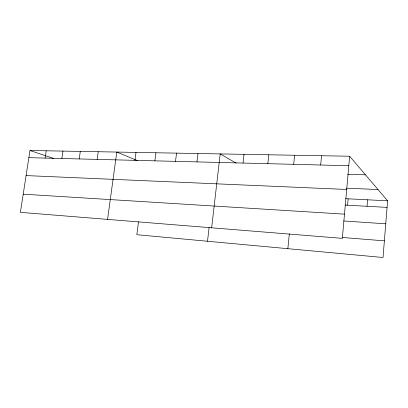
<?xml version="1.0" encoding="UTF-8"?>
<svg xmlns="http://www.w3.org/2000/svg" width="408" height="408" viewBox="0 0 408 408"><rect width="100%" height="100%" fill="white"/><g stroke="black" fill="none" stroke-linecap="round" stroke-linejoin="round"><path stroke-width="0.61" d="M349.651 156.233L342.332 238.364L20.4 212.349L29.973 150.506L349.651 156.233L387.6 200.807L383.03 257.494L136.833 234.707L138.526 221.768M367.037 206.28L367.582 199.798M347.585 205.204L348.151 198.818M320.663 165.016L321.545 155.729M287.859 248.686L289.338 233.855M293.704 164.337L294.617 155.244M267.852 163.684L268.79 154.785M243.035 163.062L244.004 154.341M207.504 241.25L209.11 227.434M211.645 227.802L220.192 153.913L236.079 163.093M196.952 161.905L197.962 153.515M175.522 161.364L176.547 153.133M154.867 160.844L155.907 152.76M134.946 160.344L136.002 152.403M107.569 219.392L116.785 152.062L137.379 160.594M97.155 159.395L98.231 151.725M79.218 158.941L80.305 151.409M61.873 158.508L62.97 151.098M45.099 158.085L46.201 150.797M28.861 157.677L348.804 165.719M347.682 174.272L365.491 174.833M346.438 188.195L378.002 189.531M26.092 175.583L346.688 189.46M345.637 198.691L387.6 200.807M345.066 205.066L387.07 207.386M23.215 194.172L344.49 214.154M343.648 220.973L385.744 223.808M342.179 237.466L384.372 240.847M29.973 150.506L53.662 158.472"/></g></svg>
